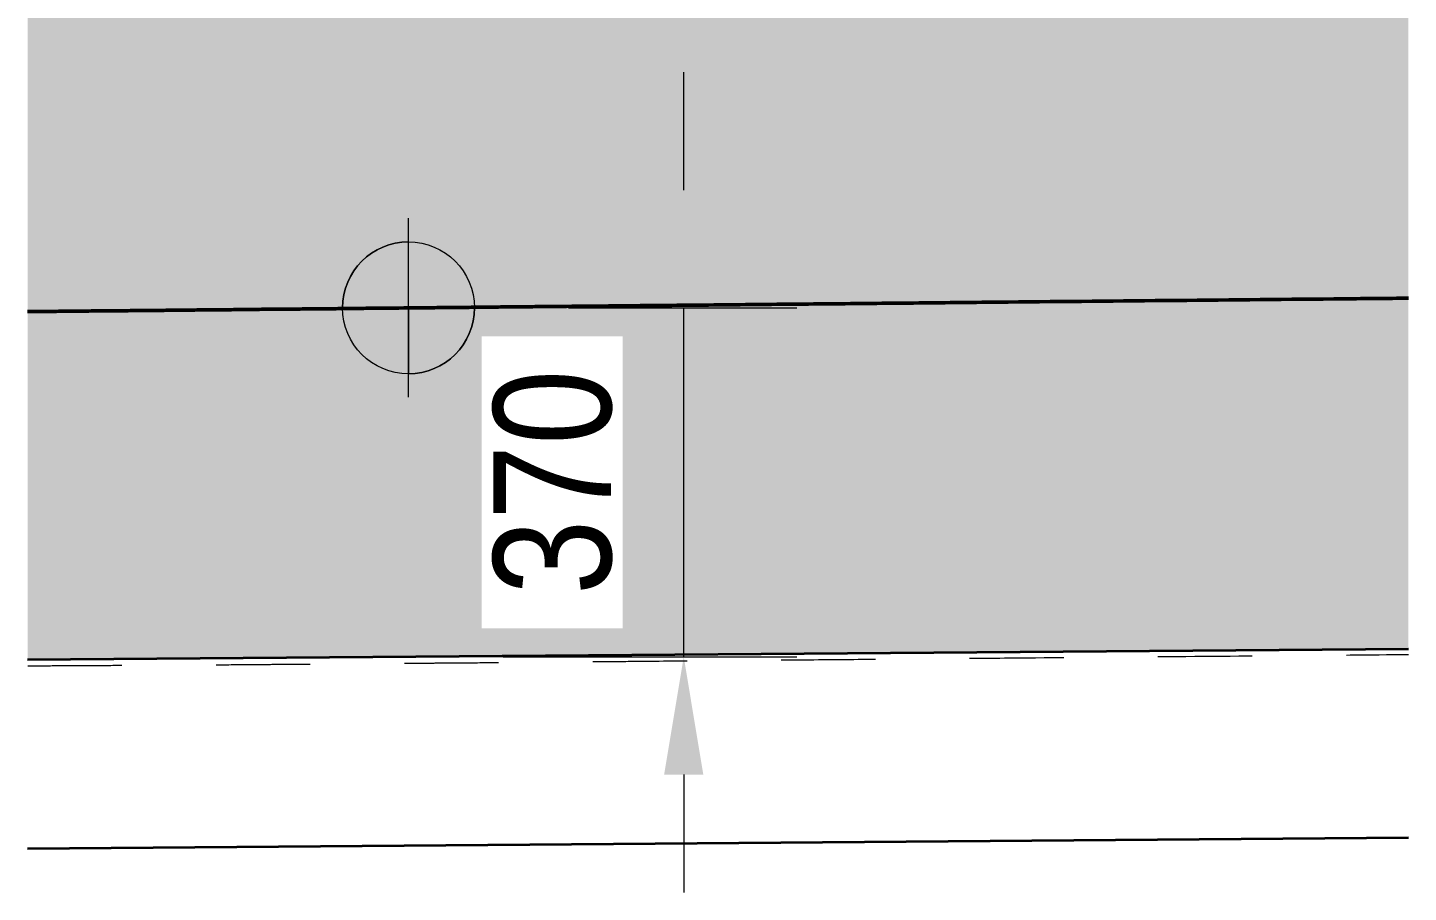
# Model space of a CAD drawing. Header units: metres. Extents: x 0 to 258, y 3 to 25.
# Drawn here: x 18.648 to 20.114, y 21.341 to 22.258 of the extents above; entities that cross this region are included whole.
import ezdxf

# ---------------------------------------------------------------- set-up
doc = ezdxf.new("R2010")
doc.units = ezdxf.units.M
doc.linetypes.add('JacobsDash', pattern=[0.0045, 0.003, -0.0015])
doc.layers.get('Defpoints').update_dxf_attribs({"color": 41})
for name, color, linetype, lineweight in [('A-ANNO-DIMS', 7, 'Continuous', 9), ('A-ANNO-NOTE', 7, 'Continuous', 9), ('A-FLOR', 7, 'Continuous', 50), ('A-FLOR-HDLN', 7, 'JacobsDash', 18)]:
    doc.layers.add(name, color=color, linetype=linetype, lineweight=lineweight)
doc.styles.add('Arial Narrow_2', font='ARIALN.TTF', dxfattribs={"height": 0.125})
doc.dimstyles.new('Dimension_Standard_O__mm_', dxfattribs={"dimscale": 0.3048, "dimtxt": 0.127929, "dimasz": 0.410105, "dimexe": 0.393701, "dimexo": 0.246063, "dimgap": 0.246063, "dimtad": 1, "dimdec": 0, "dimlfac": 1000, "dimzin": 0, "dimdsep": 46, "dimtxsty": 'Arial Narrow_2', "dimsah": 1, "dimcen": 0.09, "dimaunit": 1, "dimadec": 4, "dimazin": 0, "dimtfac": 1, "dimtdec": 4, "dimtix": 1, "dimtmove": 0, "dimatfit": 3, "dimfxl": 1, "dimtvp": 1, "dimtfill": 1, "dimtolj": 1, "dimtzin": 0, "dimlwd": 18, "dimlwe": 18, "dimarcsym": 2})

# ---------------------------------------------------------------- blocks, each defined once
blk = doc.blocks.new('CS_SYMB_SETOUT POINT - 5mm-2022283-Section 154')
at = {"layer": 'A-ANNO-NOTE'}
h = blk.add_hatch(color=256, dxfattribs=at)
edge = h.paths.add_edge_path()
edge.add_line((345.3449, 22.0311), (345.3449, 21.9611))
edge.add_line((345.3449, 21.9611), (345.2749, 21.9611))
edge.add_arc((345.3449, 21.9611), 0.07, 90, 180, ccw=False)
h = blk.add_hatch(color=256, dxfattribs=at)
edge = h.paths.add_edge_path()
edge.add_line((345.3449, 21.8911), (345.3449, 21.9611))
edge.add_line((345.3449, 21.9611), (345.4149, 21.9611))
edge.add_arc((345.3449, 21.9611), 0.07, 270, 360, ccw=False)
for p, q in [((345.3449, 21.8661), (345.3449, 22.0561)), ((345.3449, 21.9611), (345.3449, 22.0311)), ((345.2499, 21.9611), (345.4399, 21.9611)), ((345.2749, 21.9611), (345.3449, 21.9611)), ((345.4149, 21.9611), (345.3449, 21.9611)), ((345.3449, 21.9611), (345.3449, 21.8911))]:
    blk.add_line(p, q, dxfattribs=at)
blk.add_circle((345.3449, 21.9611), 0.07, dxfattribs=at)
for start, end in [(90, 180), (270, 360)]:
    blk.add_arc((345.3449, 21.9611), 0.07, start, end, dxfattribs=at)
blk = doc.blocks.new('DIMBLOCK10-Section 154')
at = {"layer": 'A-ANNO-DIMS', "color": 0, "lineweight": 18, "transparency": 16777216}
for p, q in [((19.3443, 22.0861), (19.3443, 22.2111)), ((19.2221, 21.9611), (19.4643, 21.9611)), ((19.3443, 21.5907), (19.3443, 21.9611)), ((19.1521, 21.5907), (19.4643, 21.5907)), ((19.3443, 21.4657), (19.3443, 21.3407))]:
    blk.add_line(p, q, dxfattribs=at)
at = {"layer": 'A-ANNO-DIMS', "color": 0, "transparency": 16777216}
for points in [[(19.3235, 22.0861), (19.3651, 22.0861), (19.3443, 21.9611)], [(19.3235, 21.4657), (19.3651, 21.4657), (19.3443, 21.5907)]]:
    blk.add_solid(points, dxfattribs=at)
at = {"layer": 'Defpoints', "color": 0, "transparency": 16777216}
for p in [(19.1471, 21.9611), (19.3443, 21.9611), (19.0771, 21.5907)]:
    blk.add_point(p, dxfattribs=at)
at = {"layer": 'A-ANNO-DIMS', "color": 0, "lineweight": 18, "transparency": 16777216, "insert": (19.2055, 21.7759), "char_height": 0.125, "width": 0.285099, "attachment_point": 5, "rotation": 90, "style": 'Arial Narrow_2', "bg_fill": 3, "box_fill_scale": 1.1, "bg_fill_color": 256, "bg_fill_true_color": 13158600, "bg_fill_transparency": 0}
blk.add_mtext('\\A1;370', dxfattribs=at)

msp = doc.modelspace()

# ---------------------------------------------------------------- hatches: boundary and pattern name
at = {"layer": 'A-FLOR', "lineweight": 5, "true_color": 0xc0c0c0}
for points in [[(18.6477, 21.957), (20.1136, 21.9713), (20.1136, 23.1559), (18.6477, 23.1415), (18.6477, 21.9571)], [(18.6477, 21.5873), (20.1136, 21.5989), (20.1136, 21.9713), (18.6477, 21.957), (18.6477, 21.7187)]]:
    msp.add_hatch(color=9, dxfattribs=at).paths.add_polyline_path(points)

# ---------------------------------------------------------------- linework, layer by layer
at = {"layer": 'A-FLOR', "lineweight": 35}
for p, q in [((20.1136, 21.5989), (18.6477, 21.5873)), ((18.6477, 21.3873), (20.1136, 21.3989))]:
    msp.add_line(p, q, dxfattribs=at)
at = {"layer": 'A-FLOR'}
msp.add_open_spline([(20.1136, 21.9713), (20.091, 21.9711), (20.0088, 21.9703), (19.8671, 21.9689), (19.7184, 21.9675), (19.5994, 21.9663), (19.5101, 21.9654), (19.4209, 21.9646), (19.3464, 21.9638), (19.2869, 21.9633), (19.2422, 21.9628), (19.2051, 21.9625), (19.1754, 21.9622), (19.1531, 21.962), (19.1305, 21.9617), (19.1077, 21.9615), (19.0851, 21.9613), (19.0559, 21.961), (19.0311, 21.9608), (19.0098, 21.9606), (18.9954, 21.9604), (18.9775, 21.9602), (18.9561, 21.96), (18.9378, 21.9598), (18.9229, 21.9597), (18.9075, 21.9596), (18.8875, 21.9594), (18.8635, 21.9591), (18.8406, 21.9589), (18.8198, 21.9587), (18.7999, 21.9585), (18.7829, 21.9583), (18.7684, 21.9582), (18.7532, 21.958), (18.7334, 21.9579), (18.7134, 21.9577), (18.6977, 21.9575), (18.6826, 21.9574), (18.6659, 21.9572), (18.6532, 21.9571), (18.6477, 21.957)], degree=3, knots=[0.76082475, 0.76082475, 0.76082475, 0.76082475, 0.76297604, 0.76861947, 0.7742629, 0.77708461, 0.77990633, 0.78272804, 0.78554975, 0.78696061, 0.78837147, 0.78978232, 0.79048775, 0.79119318, 0.79189861, 0.79260404, 0.79330947, 0.7940149, 0.79542575, 0.79577847, 0.79613118, 0.79683661, 0.79754204, 0.79824747, 0.79860018, 0.79895289, 0.79965832, 0.80036375, 0.80106918, 0.80177461, 0.80248004, 0.80318547, 0.80353818, 0.80389089, 0.80459632, 0.80530175, 0.80565446, 0.80600718, 0.80671261, 0.8072481, 0.8072481, 0.8072481, 0.8072481], dxfattribs=at)
at = {"layer": 'A-FLOR-HDLN'}
msp.add_open_spline([(18.6478, 21.5811), (18.657, 21.5812), (18.6784, 21.5813), (18.7121, 21.5815), (18.7503, 21.5817), (18.7885, 21.5819), (18.8248, 21.5821), (18.8612, 21.5823), (18.8932, 21.5826), (18.9189, 21.5828), (18.9443, 21.5829), (18.9692, 21.5831), (18.994, 21.5833), (19.0127, 21.5835), (19.0314, 21.5837), (19.0501, 21.5838), (19.0688, 21.584), (19.0875, 21.5842), (19.1064, 21.5843), (19.1316, 21.5845), (19.1632, 21.5848), (19.2007, 21.5852), (19.2382, 21.5855), (19.2758, 21.5858), (19.326, 21.5863), (19.3886, 21.5868), (19.4638, 21.5875), (19.539, 21.5881), (19.6142, 21.5888), (19.7145, 21.5897), (19.8398, 21.5908), (19.9812, 21.592), (20.0725, 21.5928), (20.1136, 21.5932)], degree=3, knots=[-0.9334674, -0.9334674, -0.9334674, -0.9334674, -0.9285714, -0.9220779, -0.9155844, -0.9090909, -0.9025974, -0.8961039, -0.8896104, -0.8863636, -0.8831169, -0.8766234, -0.8733766, -0.8701299, -0.8668831, -0.8636364, -0.8603896, -0.8571429, -0.8538961, -0.8506494, -0.8441558, -0.8376623, -0.8311688, -0.8246753, -0.8181818, -0.8051948, -0.7922078, -0.7792208, -0.7662338, -0.7532468, -0.7272727, -0.7012987, -0.6799775, -0.6799775, -0.6799775, -0.6799775], dxfattribs=at)

# ---------------------------------------------------------------- block references
at = {"layer": 'A-ANNO-NOTE'}
msp.add_blockref('CS_SYMB_SETOUT POINT - 5mm-2022283-Section 154', (-326.2928, 0), dxfattribs=at)

# ---------------------------------------------------------------- next in the draw order: dimensions: what is measured, and where the dimension line sits
at = {"layer": 'A-ANNO-DIMS', "lineweight": 18}
dim = msp.add_linear_dim(base=(19.3443, 21.9611), p1=(19.0771, 21.5907), p2=(19.1471, 21.9611), angle=90, dimstyle='Dimension_Standard_O__mm_', override={"dimpost": '<>', "dimfxl": 0.376947}, dxfattribs=at)
dim.commit()
dim.dimension.update_dxf_attribs({"geometry": 'DIMBLOCK10-Section 154', "text_midpoint": (19.2055, 21.7759)})

doc.saveas('drawing.dxf')
